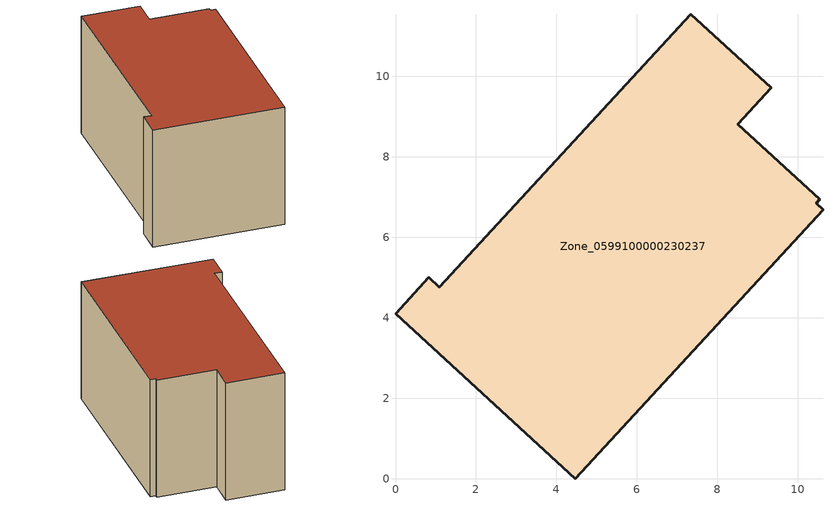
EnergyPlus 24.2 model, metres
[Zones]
Zone_0599100000230237
 floor ground (C_G): 9.34,9.72 8.51,8.82 10.55,6.95 10.45,6.85 10.62,6.69 4.47,0 0,4.11 0.83,5.01 1.09,4.76 7.34,11.55 z0
 wall outside (C_F): 0.83,5.01 0,4.11 4.47,0 10.62,6.69 10.45,6.85 10.55,6.95 8.51,8.82 9.34,9.72 7.34,11.55 1.09,4.76 0.83,5.01 z0:5.85
 roof outside (C_R): 7.34,11.55 1.09,4.76 0.83,5.01 0,4.11 4.47,0 10.62,6.69 10.45,6.85 10.55,6.95 8.51,8.82 9.34,9.72 z5.85
[BUILDING]
Pand.0599100000230237: North Axis=0; Terrain=City; Loads Convergence Tolerance Value=0.04; Temperature Convergence Tolerance Value=0.4; Solar Distribution=FullExterior; Maximum Number of Warmup Days=25; Minimum Number of Warmup Days=1
[Site:Location]
Rotterdam.The.Hague.AP_ZH_NLD Design_Conditions: Latitude=51.96; Longitude=4.45; Time Zone=1; Elevation=-4.5
[SITE:GROUNDTEMPERATURE:BUILDINGSURFACE]
18, 18, 18, 18, 18, 18, 18, 18, 18, 18, 18, 18
[MATERIAL] Thermal Absorptance=0.9; Solar Absorptance=0.7; Visible Absorptance=0.7
Name | Roughness | Thickness | Conductivity | Density | Specific Heat
G.TI.1975-1991 | MediumSmooth | 0.15 | 0.288461 | 540 | 1210
F.TI.1975-1991 | Rough | 0.3 | 0.230769 | 1920 | 840
R.TI.1975-1991 | MediumRough | 0.2 | 0.153846 | 1500 | 1000
[CONSTRUCTION]
C_G: G.TI.1975-1991
C_F: F.TI.1975-1991
C_R: R.TI.1975-1991
[ZONE]
Zone_0599100000230237: Type=1; Multiplier=1; Ceiling Height=Autocalculate; Volume=Autocalculate; Floor Area=autocalculate; Part of Total Floor Area=Yes
[ZONEINFILTRATION:DESIGNFLOWRATE]
Infil_Zone_0599100000230237: Zone or ZoneList or Space or SpaceList=Zone_0599100000230237; Schedule=AlwaysOn; Design Flow Rate Calculation Method=Flow/Area; Flow Rate per Floor Area=0.003; Constant Term Coefficient=1; Temperature Term Coefficient=0; Velocity Term Coefficient=0; Velocity Squared Term Coefficient=0
[HVACTEMPLATE:ZONE:IDEALLOADSAIRSYSTEM]
Zone_0599100000230237: Maximum Heating Supply Air Temperature=50; Minimum Cooling Supply Air Temperature=13; Maximum Heating Supply Air Humidity Ratio=0.0156; Minimum Cooling Supply Air Humidity Ratio=0.0077; Heating Limit=NoLimit; Cooling Limit=NoLimit; Dehumidification Control Type=ConstantSensibleHeatRatio; Cooling Sensible Heat Ratio=0.7; Dehumidification Setpoint=60; Humidification Control Type=None; Humidification Setpoint=30; Outdoor Air Method=None; Outdoor Air Flow Rate per Person=0.00944; Outdoor Air Flow Rate per Zone Floor Area=0; Outdoor Air Flow Rate per Zone=0; Demand Controlled Ventilation Type=None; Outdoor Air Economizer Type=NoEconomizer; Heat Recovery Type=None; Sensible Heat Recovery Effectiveness=0.7; Latent Heat Recovery Effectiveness=0.65
[ZONECONTROL:THERMOSTAT]
ThermostatControl_Zone_0599100000230237: Zone or ZoneList=Zone_0599100000230237; Control Type Schedule=DualSetpointControlType; Control 1=Thermostat_Zone_0599100000230237; Temperature Difference Between Cutout And Setpoint=0
[THERMOSTATSETPOINT:DUALSETPOINT]
Thermostat_Zone_0599100000230237: Heating Setpoint Temperature Schedule=HeatingSetpoint_Zone_0599100000230237; Cooling Setpoint Temperature Schedule=CoolingSetpoint_Zone_0599100000230237
[SCHEDULE:COMPACT]
HeatingSetpoint_Zone_0599100000230237: Through: 12/31, For: AllDays, Until: 24:00, 21
CoolingSetpoint_Zone_0599100000230237: Through: 12/31, For: AllDays, Until: 24:00, 24
DualSetpointControlType: Through: 12/31, For: AllDays, Until: 24:00, 4
AlwaysOn: Through: 12/31, For: AllDays, Until: 24:00, 1
